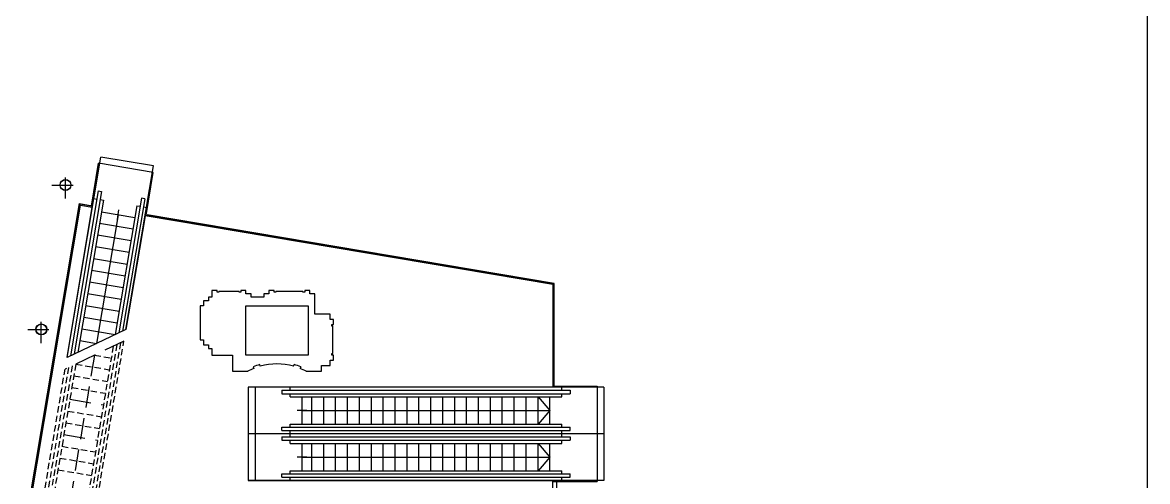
# Model space of a CAD drawing. Header units: metres. Extents: x -2640 to -492, y 2614 to 2999.
# Drawn here: x -2481.4 to -2415.2, y 2808 to 2835 of the extents above; entities that cross this region are included whole.
import ezdxf

# ---------------------------------------------------------------- set-up
doc = ezdxf.new("R2010")
doc.units = ezdxf.units.M
doc.header["$LTSCALE"] = 10
doc.header["$MEASUREMENT"] = 0
doc.linetypes.add('HIDDEN2', pattern=[0.1875, 0.125, -0.0625])
for name, color, linetype in [('01', 1, 'CONTINUOUS'), ('015', 15, 'CONTINUOUS'), ('02', 2, 'CONTINUOUS'), ('ADIF', 150, 'CONTINUOUS'), ('BARANDA', 1, 'CONTINUOUS'), ('EDIFICIOS', 4, 'CONTINUOUS'), ('ESCALERA', 4, 'CONTINUOUS')]:
    doc.layers.add(name, color=color, linetype=linetype)

msp = doc.modelspace()

# ---------------------------------------------------------------- linework, layer by layer
at = {"layer": '01'}
for p, q in [((-2478.748, 2815.29), (-2476.767, 2827.063)), ((-2477.317, 2824.177), (-2476.892, 2826.704)), ((-2473.677, 2826.163), (-2476.892, 2826.704)), ((-2473.67, 2826.542), (-2476.767, 2827.063)), ((-2475.287, 2816.937), (-2473.67, 2826.542)), ((-2474.102, 2823.636), (-2473.677, 2826.163)), ((-2478.017, 2824.331), (-2477.365, 2824.222)), ((-2477.317, 2824.177), (-2477.988, 2824.29)), ((-2450.15, 2813.604), (-2450.15, 2819.605)), ((-2450.114, 2813.604), (-2450.114, 2819.635))]:
    msp.add_line(p, q, dxfattribs=at)
at = {"layer": '01', "linetype": 'HIDDEN2'}
for p, q in [((-2478.84, 2824.623), (-2478.84, 2826.223)), ((-2479.64, 2825.423), (-2478.04, 2825.423)), ((-2480.263, 2816.134), (-2480.263, 2817.734)), ((-2481.063, 2816.934), (-2479.463, 2816.934)), ((-2475.403, 2816.246), (-2478.864, 2814.6)), ((-2477.134, 2815.423), (-2478.992, 2804.378)), ((-2478.584, 2812.828), (-2476.612, 2812.496)), ((-2478.933, 2810.757), (-2476.961, 2810.425))]:
    msp.add_line(p, q, dxfattribs=at)
at = {"layer": '01', "linetype": 'HIDDEN2', "ltscale": 0.3}
for p, q in [((-2476.031, 2815.947), (-2478.123, 2803.522)), ((-2475.827, 2816.044), (-2478.021, 2803.008)), ((-2477.97, 2800.992), (-2475.403, 2816.246)), ((-2475.607, 2816.149), (-2477.824, 2802.975)), ((-2477.134, 2815.423), (-2476.147, 2815.257)), ((-2481.067, 2801.513), (-2478.864, 2814.6)), ((-2478.66, 2814.697), (-2480.556, 2803.435)), ((-2478.44, 2814.802), (-2480.359, 2803.402)), ((-2478.236, 2814.899), (-2480.095, 2803.854)), ((-2478.236, 2814.899), (-2476.264, 2814.567)), ((-2478.352, 2814.208), (-2476.38, 2813.876)), ((-2478.468, 2813.518), (-2476.496, 2813.186)), ((-2478.701, 2812.138), (-2476.728, 2811.806)), ((-2478.817, 2811.447), (-2476.845, 2811.115)), ((-2479.049, 2810.067), (-2477.077, 2809.735)), ((-2479.165, 2809.376), (-2477.193, 2809.044)), ((-2479.282, 2808.686), (-2477.309, 2808.354))]:
    msp.add_line(p, q, dxfattribs=at)
at = {"layer": '015'}
for p, q in [((-2478.748, 2815.29), (-2477.265, 2824.128)), ((-2474.164, 2823.606), (-2475.287, 2816.937))]:
    msp.add_line(p, q, dxfattribs=at)
at = {"layer": '02', "linetype": 'Continuous'}
msp.add_line((-2450.19, 2798.264), (-2450.19, 2808.064), dxfattribs=at)
at = {"layer": '02'}
for centre, radius in [((-2478.84, 2825.423), 0.323), ((-2478.84, 2825.423), 0.31), ((-2480.263, 2816.934), 0.323), ((-2480.263, 2816.934), 0.31)]:
    msp.add_circle(centre, radius, dxfattribs=at)
at = {"layer": 'ADIF'}
msp.add_line((-2415.222, 2688.086), (-2415.222, 2922.581), dxfattribs=at)
at = {"layer": 'BARANDA', "linetype": 'Continuous'}
for p, q in [((-2481.369, 2804.417), (-2478.017, 2824.331)), ((-2477.988, 2824.29), (-2481.326, 2804.454)), ((-2450.15, 2819.605), (-2474.102, 2823.636)), ((-2450.114, 2819.635), (-2474.042, 2823.662)), ((-2449.944, 2798.024), (-2449.944, 2808.004))]:
    msp.add_line(p, q, dxfattribs=at)
at = {"layer": 'EDIFICIOS', "color": 2}
for p, q in [((-2481.278, 2804.496), (-2477.955, 2824.244)), ((-2477.955, 2824.244), (-2477.265, 2824.128)), ((-2450.19, 2819.571), (-2474.164, 2823.606)), ((-2450.19, 2819.571), (-2450.19, 2813.544))]:
    msp.add_line(p, q, dxfattribs=at)
at = {"layer": 'EDIFICIOS'}
for p, q in [((-2470.228, 2819.224), (-2470.228, 2818.824)), ((-2470.228, 2819.224), (-2470.228, 2818.824)), ((-2469.928, 2819.224), (-2470.228, 2819.224)), ((-2469.928, 2819.124), (-2469.928, 2819.224)), ((-2469.828, 2819.174), (-2469.828, 2819.124)), ((-2468.628, 2819.174), (-2469.828, 2819.174)), ((-2468.628, 2819.124), (-2468.628, 2819.174)), ((-2468.528, 2819.224), (-2468.528, 2819.124)), ((-2468.228, 2819.224), (-2468.528, 2819.224)), ((-2468.228, 2819.024), (-2468.228, 2819.224)), ((-2466.878, 2819.224), (-2466.878, 2819.024)), ((-2466.578, 2819.224), (-2466.878, 2819.224)), ((-2466.578, 2819.124), (-2466.578, 2819.224)), ((-2464.878, 2819.174), (-2466.478, 2819.174)), ((-2466.478, 2819.174), (-2466.478, 2819.124)), ((-2464.878, 2819.124), (-2464.878, 2819.174)), ((-2464.778, 2819.224), (-2464.778, 2819.124)), ((-2464.478, 2819.224), (-2464.778, 2819.224)), ((-2464.478, 2819.024), (-2464.478, 2819.224)), ((-2470.728, 2818.624), (-2470.728, 2818.324)), ((-2470.428, 2818.624), (-2470.728, 2818.624)), ((-2470.728, 2818.624), (-2470.728, 2818.324)), ((-2470.428, 2818.624), (-2470.728, 2818.624)), ((-2470.428, 2818.824), (-2470.428, 2818.624)), ((-2470.428, 2818.824), (-2470.428, 2818.624)), ((-2470.228, 2818.824), (-2470.428, 2818.824)), ((-2470.228, 2818.824), (-2470.428, 2818.824)), ((-2469.828, 2819.124), (-2469.928, 2819.124)), ((-2468.528, 2819.124), (-2468.628, 2819.124)), ((-2467.928, 2819.024), (-2468.228, 2819.024)), ((-2467.928, 2818.824), (-2467.928, 2819.024)), ((-2467.178, 2818.824), (-2467.928, 2818.824)), ((-2467.178, 2819.024), (-2467.178, 2818.824)), ((-2466.878, 2819.024), (-2467.178, 2819.024)), ((-2466.478, 2819.124), (-2466.578, 2819.124)), ((-2464.778, 2819.124), (-2464.878, 2819.124)), ((-2464.178, 2819.024), (-2464.478, 2819.024)), ((-2464.178, 2817.824), (-2464.178, 2819.024)), ((-2470.928, 2818.324), (-2470.928, 2816.324)), ((-2470.928, 2818.324), (-2470.928, 2816.324)), ((-2470.728, 2818.324), (-2470.928, 2818.324)), ((-2470.728, 2818.324), (-2470.928, 2818.324)), ((-2468.228, 2815.424), (-2468.228, 2818.324)), ((-2468.228, 2818.324), (-2464.578, 2818.324)), ((-2464.578, 2818.324), (-2464.578, 2815.424)), ((-2463.278, 2817.824), (-2464.178, 2817.824)), ((-2463.278, 2817.524), (-2463.278, 2817.824)), ((-2463.078, 2817.524), (-2463.278, 2817.524)), ((-2463.178, 2817.224), (-2463.078, 2817.224)), ((-2463.178, 2817.124), (-2463.178, 2817.224)), ((-2463.078, 2817.224), (-2463.078, 2817.524)), ((-2463.128, 2817.124), (-2463.178, 2817.124)), ((-2463.128, 2815.524), (-2463.128, 2817.124)), ((-2470.928, 2816.324), (-2470.728, 2816.324)), ((-2470.928, 2816.324), (-2470.728, 2816.324)), ((-2470.728, 2816.324), (-2470.728, 2816.024)), ((-2470.728, 2816.324), (-2470.728, 2816.024)), ((-2470.728, 2816.024), (-2470.428, 2816.024)), ((-2470.728, 2816.024), (-2470.428, 2816.024)), ((-2470.428, 2816.024), (-2470.428, 2815.824)), ((-2470.428, 2816.024), (-2470.428, 2815.824)), ((-2470.428, 2815.824), (-2470.228, 2815.824)), ((-2470.428, 2815.824), (-2470.228, 2815.824)), ((-2470.228, 2815.824), (-2470.228, 2815.424)), ((-2470.228, 2815.824), (-2470.228, 2815.424)), ((-2470.228, 2815.424), (-2469.028, 2815.424)), ((-2470.228, 2815.424), (-2469.028, 2815.424)), ((-2469.028, 2815.424), (-2469.028, 2814.474)), ((-2464.578, 2815.424), (-2468.228, 2815.424)), ((-2463.178, 2815.524), (-2463.128, 2815.524)), ((-2463.178, 2815.424), (-2463.178, 2815.524)), ((-2463.078, 2815.424), (-2463.178, 2815.424)), ((-2463.078, 2815.124), (-2463.078, 2815.424)), ((-2467.803, 2814.737), (-2467.765, 2814.644)), ((-2467.386, 2814.773), (-2467.413, 2814.869)), ((-2465.429, 2814.773), (-2465.402, 2814.869)), ((-2465.012, 2814.737), (-2465.05, 2814.644)), ((-2463.787, 2814.474), (-2463.787, 2814.824)), ((-2463.787, 2814.824), (-2463.278, 2814.824)), ((-2463.278, 2815.124), (-2463.078, 2815.124)), ((-2463.278, 2814.824), (-2463.278, 2815.124)), ((-2469.028, 2814.474), (-2468.128, 2814.474)), ((-2464.687, 2814.474), (-2463.787, 2814.474))]:
    msp.add_line(p, q, dxfattribs=at)
for radius, start, end in [(3.634, 111.93865, 118.25768), (3.734, 105.61961, 111.93865), (3.634, 74.38039, 105.61961), (3.734, 68.06135, 74.38039), (3.634, 61.74232, 68.06135)]:
    msp.add_arc((-2466.408, 2811.273), radius, start, end, dxfattribs=at)
at = {"layer": 'ESCALERA', "color": 1}
for p, q in [((-2476.913, 2825.08), (-2478.544, 2815.387)), ((-2476.716, 2825.047), (-2478.324, 2815.492)), ((-2476.614, 2824.533), (-2478.12, 2815.589)), ((-2477.177, 2824.628), (-2476.994, 2824.597)), ((-2476.913, 2825.08), (-2476.716, 2825.047)), ((-2476.797, 2824.564), (-2476.614, 2824.533)), ((-2474.378, 2824.654), (-2475.711, 2816.735)), ((-2474.181, 2824.62), (-2475.491, 2816.84)), ((-2474.181, 2824.62), (-2474.378, 2824.654)), ((-2476.731, 2823.843), (-2474.758, 2823.511)), ((-2474.642, 2824.201), (-2475.915, 2816.638)), ((-2475.792, 2823.395), (-2475.697, 2823.958)), ((-2474.642, 2824.201), (-2474.46, 2824.17)), ((-2474.263, 2824.137), (-2474.08, 2824.106)), ((-2475.744, 2823.677), (-2477.017, 2816.113)), ((-2476.842, 2823.182), (-2474.87, 2822.85)), ((-2476.958, 2822.492), (-2474.986, 2822.16)), ((-2477.074, 2821.802), (-2475.102, 2821.47)), ((-2477.19, 2821.111), (-2475.218, 2820.779)), ((-2477.307, 2820.421), (-2475.334, 2820.089)), ((-2477.423, 2819.731), (-2475.45, 2819.399)), ((-2477.539, 2819.04), (-2475.567, 2818.709)), ((-2477.655, 2818.35), (-2475.683, 2818.018)), ((-2477.771, 2817.66), (-2475.799, 2817.328)), ((-2475.287, 2816.937), (-2478.748, 2815.29)), ((-2475.287, 2816.937), (-2478.748, 2815.29)), ((-2477.887, 2816.97), (-2475.915, 2816.638)), ((-2478.004, 2816.279), (-2477.017, 2816.113)), ((-2450.19, 2813.544), (-2468.098, 2813.544)), ((-2468.098, 2813.544), (-2468.098, 2808.064)), ((-2447.187, 2813.544), (-2468.098, 2813.544)), ((-2468.098, 2813.544), (-2468.098, 2810.804)), ((-2467.698, 2813.544), (-2467.698, 2810.804)), ((-2466.118, 2813.359), (-2449.167, 2813.359)), ((-2466.118, 2813.359), (-2466.118, 2813.159)), ((-2465.628, 2813.359), (-2465.628, 2813.544)), ((-2450.15, 2813.604), (-2447.587, 2813.604)), ((-2449.657, 2813.359), (-2449.657, 2813.544)), ((-2449.167, 2813.359), (-2449.167, 2813.159)), ((-2447.587, 2813.604), (-2447.587, 2808.004)), ((-2447.587, 2813.544), (-2447.587, 2810.804)), ((-2447.187, 2813.544), (-2447.187, 2810.804)), ((-2466.118, 2813.159), (-2449.167, 2813.159)), ((-2465.628, 2812.974), (-2465.628, 2813.159)), ((-2465.628, 2812.974), (-2449.657, 2812.974)), ((-2464.928, 2811.374), (-2464.928, 2812.974)), ((-2464.357, 2811.374), (-2464.357, 2812.974)), ((-2463.657, 2811.374), (-2463.657, 2812.974)), ((-2462.957, 2811.374), (-2462.957, 2812.974)), ((-2462.257, 2811.374), (-2462.257, 2812.974)), ((-2461.557, 2811.374), (-2461.557, 2812.974)), ((-2460.857, 2811.374), (-2460.857, 2812.974)), ((-2460.157, 2811.374), (-2460.157, 2812.974)), ((-2459.457, 2811.374), (-2459.457, 2812.974)), ((-2458.757, 2811.374), (-2458.757, 2812.974)), ((-2458.057, 2811.374), (-2458.057, 2812.974)), ((-2457.357, 2811.374), (-2457.357, 2812.974)), ((-2456.657, 2811.374), (-2456.657, 2812.974)), ((-2455.957, 2811.374), (-2455.957, 2812.974)), ((-2455.257, 2811.374), (-2455.257, 2812.974)), ((-2454.557, 2811.374), (-2454.557, 2812.974)), ((-2453.857, 2811.374), (-2453.857, 2812.974)), ((-2453.157, 2811.374), (-2453.157, 2812.974)), ((-2452.457, 2811.374), (-2452.457, 2812.974)), ((-2451.757, 2811.374), (-2451.757, 2812.974)), ((-2451.057, 2811.374), (-2451.057, 2812.974)), ((-2450.357, 2811.374), (-2450.357, 2812.974)), ((-2449.657, 2812.974), (-2449.657, 2813.159)), ((-2464.643, 2812.174), (-2465.214, 2812.174)), ((-2464.928, 2812.174), (-2450.357, 2812.174)), ((-2465.628, 2811.374), (-2449.657, 2811.374)), ((-2465.628, 2811.189), (-2465.628, 2811.374)), ((-2449.657, 2811.189), (-2449.657, 2811.374)), ((-2447.187, 2810.804), (-2468.098, 2810.804)), ((-2447.187, 2810.804), (-2468.098, 2810.804)), ((-2468.098, 2810.804), (-2468.098, 2808.064)), ((-2467.698, 2810.804), (-2467.698, 2808.064)), ((-2466.118, 2811.189), (-2449.167, 2811.189)), ((-2466.118, 2810.989), (-2466.118, 2811.189)), ((-2466.118, 2810.989), (-2449.167, 2810.989)), ((-2466.118, 2810.619), (-2449.167, 2810.619)), ((-2466.118, 2810.619), (-2466.118, 2810.419)), ((-2465.628, 2810.804), (-2465.628, 2810.989)), ((-2465.628, 2810.619), (-2465.628, 2810.804)), ((-2449.657, 2810.804), (-2449.657, 2810.989)), ((-2449.657, 2810.619), (-2449.657, 2810.804)), ((-2449.167, 2810.989), (-2449.167, 2811.189)), ((-2449.167, 2810.619), (-2449.167, 2810.419)), ((-2447.587, 2810.804), (-2447.587, 2808.064)), ((-2447.187, 2810.804), (-2447.187, 2808.064)), ((-2466.118, 2810.419), (-2449.167, 2810.419)), ((-2465.628, 2810.234), (-2465.628, 2810.419)), ((-2465.628, 2810.234), (-2449.657, 2810.234)), ((-2464.928, 2808.634), (-2464.928, 2810.234)), ((-2464.357, 2808.634), (-2464.357, 2810.234)), ((-2463.657, 2808.634), (-2463.657, 2810.234)), ((-2462.957, 2808.634), (-2462.957, 2810.234)), ((-2462.257, 2808.634), (-2462.257, 2810.234)), ((-2461.557, 2808.634), (-2461.557, 2810.234)), ((-2460.857, 2808.634), (-2460.857, 2810.234)), ((-2460.157, 2808.634), (-2460.157, 2810.234)), ((-2459.457, 2808.634), (-2459.457, 2810.234)), ((-2458.757, 2808.634), (-2458.757, 2810.234)), ((-2458.057, 2808.634), (-2458.057, 2810.234)), ((-2457.357, 2808.634), (-2457.357, 2810.234)), ((-2456.657, 2808.634), (-2456.657, 2810.234)), ((-2455.957, 2808.634), (-2455.957, 2810.234)), ((-2455.257, 2808.634), (-2455.257, 2810.234)), ((-2454.557, 2808.634), (-2454.557, 2810.234)), ((-2453.857, 2808.634), (-2453.857, 2810.234)), ((-2453.157, 2808.634), (-2453.157, 2810.234)), ((-2452.457, 2808.634), (-2452.457, 2810.234)), ((-2451.757, 2808.634), (-2451.757, 2810.234)), ((-2451.057, 2808.634), (-2451.057, 2810.234)), ((-2450.357, 2808.634), (-2450.357, 2810.234)), ((-2449.657, 2810.234), (-2449.657, 2810.419)), ((-2464.643, 2809.434), (-2465.214, 2809.434)), ((-2464.928, 2809.434), (-2450.357, 2809.434)), ((-2465.628, 2808.634), (-2449.657, 2808.634)), ((-2465.628, 2808.449), (-2465.628, 2808.634)), ((-2449.657, 2808.449), (-2449.657, 2808.634)), ((-2468.098, 2808.064), (-2450.19, 2808.064)), ((-2447.187, 2808.064), (-2468.098, 2808.064)), ((-2466.118, 2808.449), (-2449.167, 2808.449)), ((-2466.118, 2808.249), (-2466.118, 2808.449)), ((-2466.118, 2808.249), (-2449.167, 2808.249)), ((-2465.628, 2808.064), (-2465.628, 2808.249)), ((-2450.15, 2808.004), (-2447.587, 2808.004)), ((-2449.657, 2808.064), (-2449.657, 2808.249)), ((-2449.167, 2808.249), (-2449.167, 2808.449))]:
    msp.add_line(p, q, dxfattribs=at)
at = {"layer": 'ESCALERA', "color": 2}
for p, q in [((-2451.057, 2812.974), (-2450.357, 2812.174)), ((-2450.357, 2812.174), (-2451.057, 2811.374)), ((-2451.057, 2810.234), (-2450.357, 2809.434)), ((-2450.357, 2809.434), (-2451.057, 2808.634))]:
    msp.add_line(p, q, dxfattribs=at)

doc.saveas('drawing.dxf')
